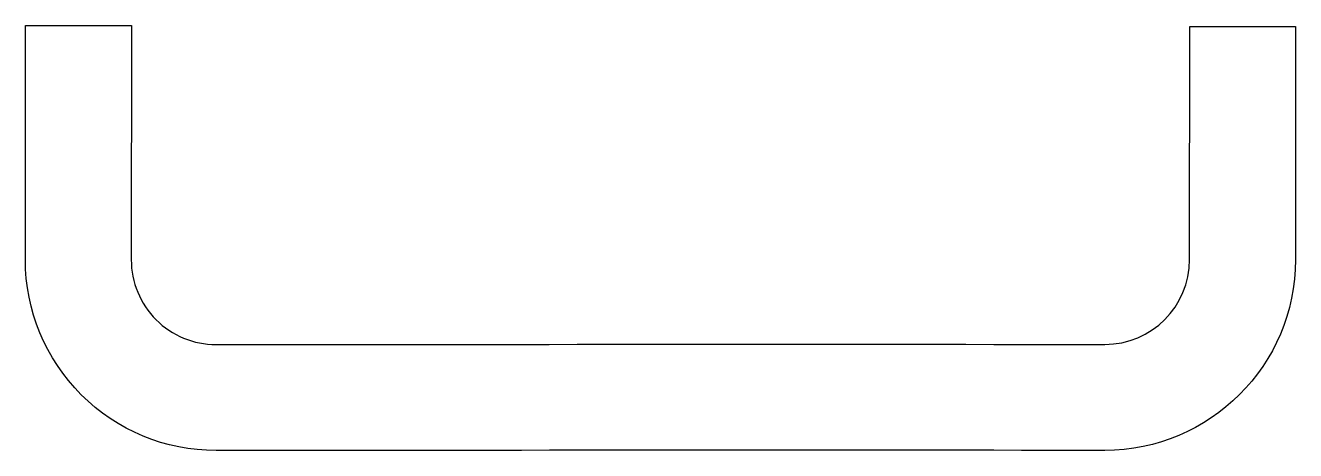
# Model space of a CAD drawing. Extents: x 1158 to 1188, y 51.2 to 61.2.
import ezdxf

# ---------------------------------------------------------------- set-up
doc = ezdxf.new("R2010")
doc.units = 0
doc.header["$LTSCALE"] = 15
doc.layers.add('PARÇA', color=7, linetype='CONTINUOUS')

msp = doc.modelspace()

# ---------------------------------------------------------------- linework, layer by layer
at = {"layer": 'PARÇA'}
msp.add_lwpolyline([(1162.519, 51.223, -0.414749), (1158.015, 55.727), (1158.019, 61.25), (1160.519, 61.248), (1160.515, 55.725, 0.414749), (1162.517, 53.723, -0.000376), (1183.514, 53.727, 0.414119), (1185.515, 55.726), (1185.519, 61.226), (1188.019, 61.224), (1188.015, 55.723, -0.414119), (1183.512, 51.227, 0.000376)], format="xyb", close=True, dxfattribs=at)

doc.saveas('drawing.dxf')
